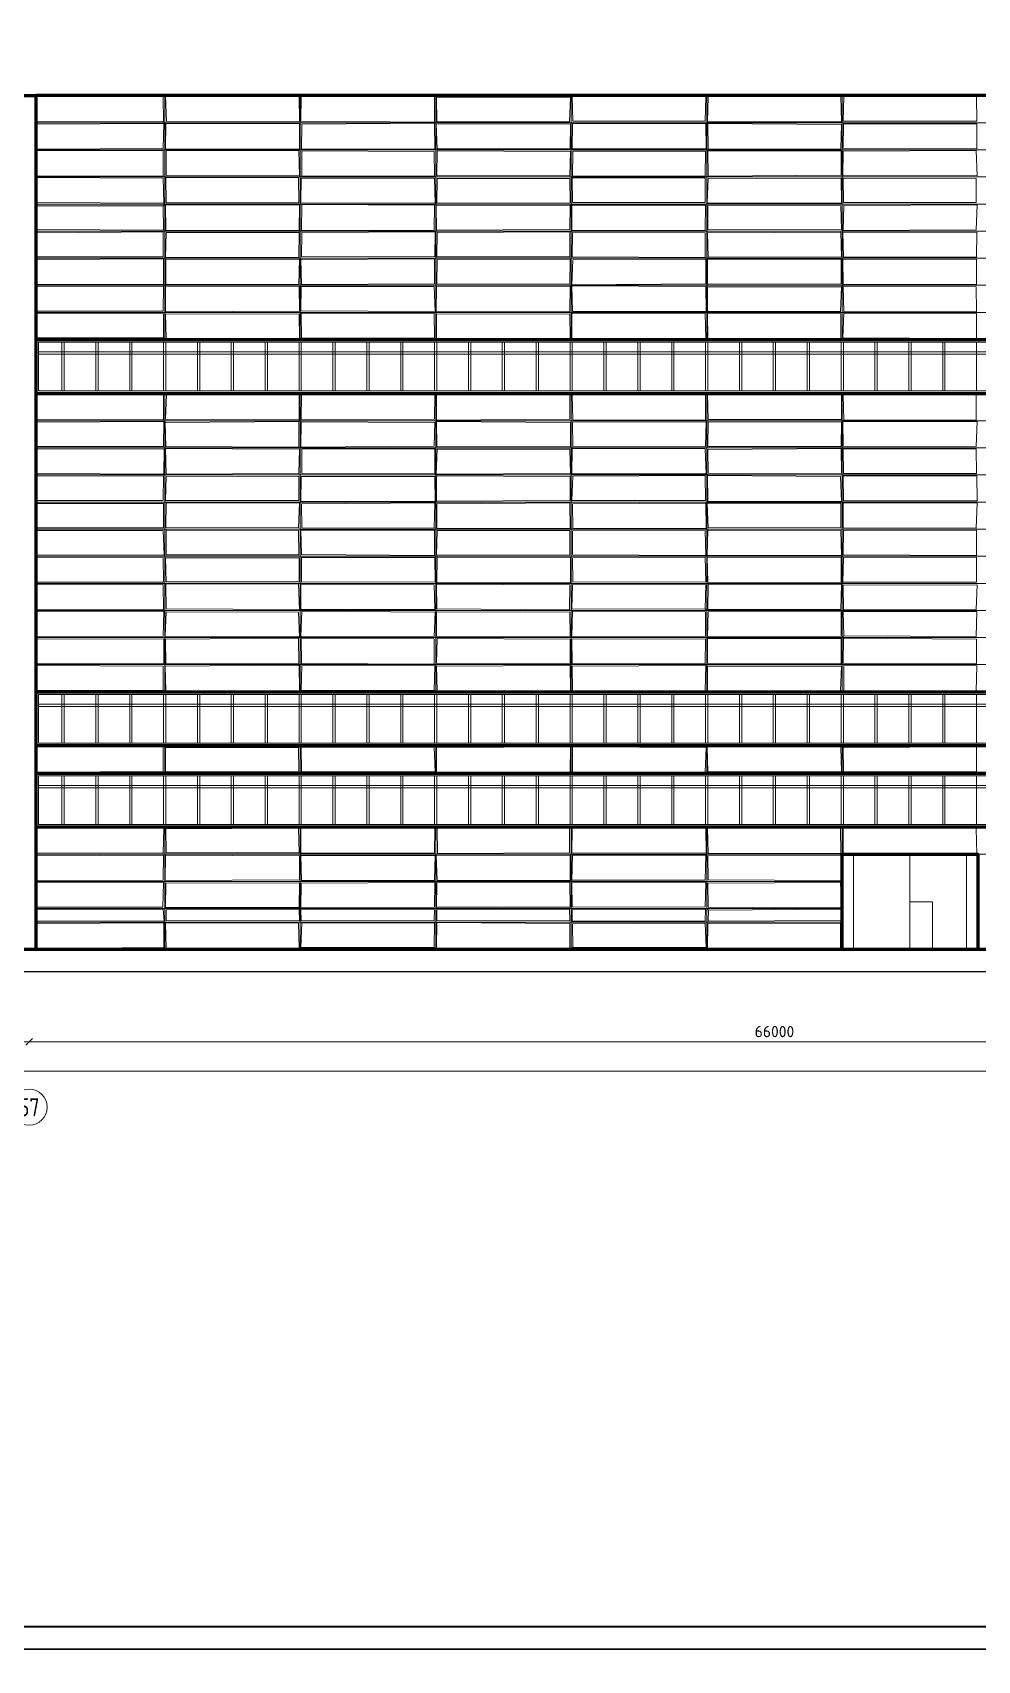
# Model space of a CAD drawing. Extents: x -50000 to 1632000, y -47600 to 308800.
# Drawn here: x 336150 to 377987, y 189500 to 261593 of the extents above; entities that cross this region are included whole.
import ezdxf
from ezdxf.enums import TextEntityAlignment as Align

# ---------------------------------------------------------------- set-up
doc = ezdxf.new("R2010")
doc.units = 0
doc.header["$MEASUREMENT"] = 0
doc.layers.get('Defpoints').update_dxf_attribs({"color": 6})
doc.layers.add('1', color=7, linetype='Continuous')
doc.styles.get("Standard").update_dxf_attribs({"font": 'isocpeur.ttf'})
doc.dimstyles.get("Standard").update_dxf_attribs({"dimscale": 200, "dimtxt": 2.5, "dimasz": 1.5, "dimexe": 1.5, "dimexo": 5, "dimgap": 1, "dimtad": 1, "dimtoh": 1, "dimdec": 0, "dimrnd": 10, "dimzin": 0, "dimtxsty": 'Standard', "dimblk": 'OBLIQUE', "dimcen": 1, "dimdle": 1.5, "dimclrd": 256, "dimclre": 256, "dimclrt": 256, "dimadec": 0, "dimazin": 0, "dimtfac": 1, "dimtdec": 0, "dimtix": 1, "dimtmove": 0, "dimatfit": 3, "dimldrblk": 'NONE', "dimfxl": 1, "dimtolj": 1, "dimtzin": 0, "dimlwd": 18, "dimlwe": 18, "dimarcsym": 1})

# ---------------------------------------------------------------- blocks, each defined once
blk = doc.blocks.new('_Oblique')
at = {"color": 0, "linetype": 'ByBlock', "lineweight": -2}
blk.add_line((-0.5, -0.5), (0.5, 0.5), dxfattribs=at)
blk = doc.blocks.new('*D4')
at = {"layer": '1', "linetype": 'Continuous', "lineweight": 18, "transparency": 16777216}
blk.add_line((-300, 215600), (402300, 215600), dxfattribs=at)
at = {"layer": 'Defpoints', "color": 0, "linetype": 'Continuous', "transparency": 16777216}
for p in [(0, 220000), (402000, 220000), (402000, 215600)]:
    blk.add_point(p, dxfattribs=at)
at = {"layer": '1', "linetype": 'Continuous', "lineweight": 18, "transparency": 16777216, "xscale": 300, "yscale": 300, "zscale": 300, "rotation": 180}
blk.add_blockref('_Oblique', (0, 215600), dxfattribs=at)
at = {"layer": '1', "linetype": 'Continuous', "lineweight": 18, "transparency": 16777216, "xscale": 300, "yscale": 300, "zscale": 300}
blk.add_blockref('_Oblique', (402000, 215600), dxfattribs=at)
at = {"layer": '1', "linetype": 'Continuous', "lineweight": 18, "transparency": 16777216, "insert": (201000, 216050), "char_height": 500, "attachment_point": 5}
blk.add_mtext('\\A1;402000', dxfattribs=at)
blk = doc.blocks.new('_None')
blk = doc.blocks.new('*D16')
at = {"layer": '1', "linetype": 'Continuous', "lineweight": 18, "transparency": 16777216}
blk.add_line((311700, 216900), (336300, 216900), dxfattribs=at)
at = {"layer": 'Defpoints', "color": 0, "linetype": 'Continuous', "transparency": 16777216}
for p in [(312000, 220000), (336000, 220000), (336000, 216900)]:
    blk.add_point(p, dxfattribs=at)
at = {"layer": '1', "linetype": 'Continuous', "lineweight": 18, "transparency": 16777216, "xscale": 300, "yscale": 300, "zscale": 300, "rotation": 180}
blk.add_blockref('_Oblique', (312000, 216900), dxfattribs=at)
at = {"layer": '1', "linetype": 'Continuous', "lineweight": 18, "transparency": 16777216, "xscale": 300, "yscale": 300, "zscale": 300}
blk.add_blockref('_Oblique', (336000, 216900), dxfattribs=at)
at = {"layer": '1', "linetype": 'Continuous', "lineweight": 18, "transparency": 16777216, "insert": (324000, 217350), "char_height": 500, "attachment_point": 5}
blk.add_mtext('\\A1;24000', dxfattribs=at)
blk = doc.blocks.new('*D17')
at = {"layer": '1', "linetype": 'Continuous', "lineweight": 18, "transparency": 16777216}
blk.add_line((335700, 216900), (402300, 216900), dxfattribs=at)
at = {"layer": 'Defpoints', "color": 0, "linetype": 'Continuous', "transparency": 16777216}
for p in [(336000, 220000), (402000, 220000), (402000, 216900)]:
    blk.add_point(p, dxfattribs=at)
at = {"layer": '1', "linetype": 'Continuous', "lineweight": 18, "transparency": 16777216, "xscale": 300, "yscale": 300, "zscale": 300, "rotation": 180}
blk.add_blockref('_Oblique', (336000, 216900), dxfattribs=at)
at = {"layer": '1', "linetype": 'Continuous', "lineweight": 18, "transparency": 16777216, "xscale": 300, "yscale": 300, "zscale": 300}
blk.add_blockref('_Oblique', (402000, 216900), dxfattribs=at)
at = {"layer": '1', "linetype": 'Continuous', "lineweight": 18, "transparency": 16777216, "insert": (369000, 217350), "char_height": 500, "attachment_point": 5}
blk.add_mtext('\\A1;66000', dxfattribs=at)

msp = doc.modelspace()

# ---------------------------------------------------------------- linework, layer by layer
at = {"layer": '1', "color": 8, "linetype": 'Continuous', "lineweight": 13}
for p, q in [((401700, 258800), (336300, 258800)), ((342000, 248000), (342000, 258800)), ((348000, 248000), (348000, 258800)), ((354000, 248000), (354000, 258800)), ((360000, 248000), (360000, 258800)), ((366000, 248000), (366000, 258800)), ((372000, 248000), (372000, 258800)), ((401700, 257600), (336300, 257600)), ((401700, 256400), (336300, 256400)), ((401700, 255200), (336300, 255200)), ((401700, 254000), (336300, 254000)), ((401700, 252800), (336300, 252800)), ((401700, 251600), (336300, 251600)), ((401700, 250400), (336300, 250400)), ((401700, 249200), (336300, 249200)), ((336300, 248000), (401700, 248000)), ((401700, 245600), (336300, 245600)), ((342000, 232400), (342000, 245600)), ((348000, 232400), (348000, 245600)), ((354000, 232400), (354000, 245600)), ((360000, 232400), (360000, 245600)), ((366000, 232400), (366000, 245600)), ((372000, 232400), (372000, 245600)), ((401700, 244400), (336300, 244400)), ((401700, 243200), (336300, 243200)), ((401700, 242000), (336300, 242000)), ((401700, 240800), (336300, 240800)), ((336300, 239600), (401700, 239600)), ((401700, 238400), (336300, 238400)), ((401700, 237200), (336300, 237200)), ((401700, 236000), (336300, 236000)), ((401700, 234800), (336300, 234800)), ((401700, 233600), (336300, 233600)), ((336300, 232400), (401700, 232400)), ((401700, 230000), (336300, 230000)), ((342000, 228800), (342000, 230000)), ((348000, 228800), (348000, 230000)), ((354000, 228800), (354000, 230000)), ((360000, 228800), (360000, 230000)), ((366000, 228800), (366000, 230000)), ((372000, 228800), (372000, 230000)), ((336300, 228800), (401700, 228800)), ((401700, 226400), (336300, 226400)), ((342000, 221000), (342000, 226400)), ((348000, 221000), (348000, 226400)), ((354000, 221000), (354000, 226400)), ((360000, 221000), (360000, 226400)), ((366000, 221000), (366000, 226400)), ((372000, 221000), (372000, 226400)), ((401700, 225200), (336300, 225200)), ((372000, 224000), (336300, 224000)), ((372000, 222800), (336300, 222800)), ((372000, 222200), (336300, 222200)), ((336300, 221000), (372000, 221000))]:
    msp.add_line(p, q, dxfattribs=at)
at = {"layer": '1', "color": 8, "linetype": 'Continuous', "lineweight": 9}
for p, q in [((336330.8, 258751.7), (341927, 258755.8)), ((341949.9, 257635), (341927, 258755.8)), ((342035.4, 258769.2), (347948.2, 258767.2)), ((342074.5, 257655.9), (342035.4, 258769.2)), ((347968.1, 257668.3), (347948.2, 258767.2)), ((348028, 257662.7), (348044.8, 258774.3)), ((348044.8, 258774.3), (353948.3, 258741.1)), ((353947.1, 257629.7), (353948.3, 258741.1)), ((354035.9, 258725.7), (359969.6, 258737.4)), ((354047.7, 257633.7), (354035.9, 258725.7)), ((359929.8, 257640.7), (359969.6, 258737.4)), ((360036.4, 258758.8), (365959.2, 258742.3)), ((360071.3, 257662.9), (360036.4, 258758.8)), ((365937.7, 257674.1), (365959.2, 258742.3)), ((366039.8, 257645.4), (366064.7, 258745.5)), ((366064.7, 258745.5), (371941.1, 258756)), ((371964.3, 257640.3), (371941.1, 258756)), ((372049.5, 257665.8), (372069.3, 258758.8)), ((372069.3, 258758.8), (377940.7, 258745.2)), ((377961.2, 257670.7), (377940.7, 258745.2)), ((336333.2, 257532.2), (341960.4, 257571.7)), ((336347.8, 257649.8), (341949.9, 257635)), ((341938.7, 256452.3), (341960.4, 257571.7)), ((342039.2, 256433.7), (342048.4, 257564.9)), ((342048.4, 257564.9), (347970.4, 257565.8)), ((342074.5, 257655.9), (347968.1, 257668.3)), ((347968.6, 256441.9), (347970.4, 257565.8)), ((348028, 257662.7), (353947.1, 257629.7)), ((348057.3, 256432.6), (348067.4, 257540.8)), ((348067.4, 257540.8), (353940.7, 257574.2)), ((353958.8, 256446.8), (353940.7, 257574.2)), ((354028.2, 257546.9), (359970.4, 257543.1)), ((354059.9, 256447.3), (354028.2, 257546.9)), ((354047.7, 257633.7), (359929.8, 257640.7)), ((359956.2, 256444.9), (359970.4, 257543.1)), ((360037.3, 256437.4), (360058.6, 257572.3)), ((360058.6, 257572.3), (365958.2, 257567.7)), ((360071.3, 257662.9), (365937.7, 257674.1)), ((365971.8, 256440.1), (365958.2, 257567.7)), ((366039.8, 257645.4), (371964.3, 257640.3)), ((366046.9, 257572), (371971.6, 257527.4)), ((366063.8, 256433.3), (366046.9, 257572)), ((371942.9, 256450.5), (371971.6, 257527.4)), ((372035.4, 256469.5), (372058.4, 257543.9)), ((372049.5, 257665.8), (377961.2, 257670.7)), ((372058.4, 257543.9), (377963.3, 257557.3)), ((377958.1, 256442), (377963.3, 257557.3)), ((336331.2, 256427.9), (341938.7, 256452.3)), ((336334.7, 256362.3), (341936.4, 256371.9)), ((341931.7, 255229.6), (341936.4, 256371.9)), ((342039.2, 256433.7), (347968.6, 256441.9)), ((342068.6, 255269.1), (342072.7, 256349)), ((342072.7, 256349), (347942.2, 256372.2)), ((347965.3, 255241.4), (347942.2, 256372.2)), ((348057.3, 256432.6), (353958.8, 256446.8)), ((348067.9, 255228.1), (348070.1, 256361.8)), ((348070.1, 256361.8), (353931.8, 256332.4)), ((353948.4, 255234.4), (353931.8, 256332.4)), ((354047.6, 255256.1), (354064.8, 256360)), ((354059.9, 256447.3), (359956.2, 256444.9)), ((354064.8, 256360), (359964.8, 256329.7)), ((359942.6, 255241.9), (359964.8, 256329.7)), ((360037.3, 256437.4), (365971.8, 256440.1)), ((360063.7, 255227.3), (360071, 256344.5)), ((360071, 256344.5), (365944.3, 256336.7)), ((365927.1, 255236.7), (365944.3, 256336.7)), ((366053.4, 256350.2), (371951.9, 256353)), ((366067.4, 255238.8), (366053.4, 256350.2)), ((366063.8, 256433.3), (371942.9, 256450.5)), ((371951, 255271), (371951.9, 256353)), ((372027.2, 255264), (372042.5, 256346.8)), ((372035.4, 256469.5), (377958.1, 256442)), ((372042.5, 256346.8), (377929.4, 256365.2)), ((377974.6, 255249.6), (377929.4, 256365.2)), ((336337, 255248.8), (341931.7, 255229.6)), ((342068.6, 255269.1), (347965.3, 255241.4)), ((348067.9, 255228.1), (353948.4, 255234.4)), ((354047.6, 255256.1), (359942.6, 255241.9)), ((360063.7, 255227.3), (365927.1, 255236.7)), ((366067.4, 255238.8), (371951, 255271)), ((372027.2, 255264), (377974.6, 255249.6)), ((336327.3, 255170.4), (341937.6, 255142.3)), ((341964.3, 254038.1), (341937.6, 255142.3)), ((342049.5, 255173.7), (347928.1, 255163.3)), ((342065.5, 254054.3), (342049.5, 255173.7)), ((347940.7, 254049.8), (347928.1, 255163.3)), ((348030.7, 254048.4), (348046.5, 255141)), ((348046.5, 255141), (353952.2, 255140.8)), ((353971.4, 254031.2), (353952.2, 255140.8)), ((354049.5, 254037.8), (354060.9, 255126.7)), ((354060.9, 255126.7), (359945.9, 255135.7)), ((359955, 254051), (359945.9, 255135.7)), ((360035.8, 255159.9), (365927.1, 255154.2)), ((360054, 254071), (360035.8, 255159.9)), ((365933.2, 254070.8), (365927.1, 255154.2)), ((366025.6, 254030.6), (366059.7, 255136.5)), ((366059.7, 255136.5), (371948.7, 255140.1)), ((371970.6, 254036.5), (371948.7, 255140.1)), ((372046.4, 255151.3), (377935.8, 255129.8)), ((372055.8, 254070.4), (372046.4, 255151.3)), ((377938.4, 254070.3), (377935.8, 255129.8)), ((336334.3, 254067.9), (341964.3, 254038.1)), ((336337.4, 253926.3), (341925.7, 253925.3)), ((342000, 254000), (341925.7, 253925.3)), ((341947.2, 252842.5), (341925.7, 253925.3)), ((342029.2, 253960.3), (347965.8, 253956.3)), ((342044.9, 252828.4), (342029.2, 253960.3)), ((342065.5, 254054.3), (347940.7, 254049.8)), ((347958.4, 252832.8), (347965.8, 253956.3)), ((348030.7, 254048.4), (353971.4, 254031.2)), ((348061.5, 252830.5), (348069.3, 253973.8)), ((348069.3, 253973.8), (353954.3, 253948.4)), ((353931.8, 252837.1), (353954.3, 253948.4)), ((354028.1, 253936.1), (359948.7, 253950)), ((354035, 252837.6), (354028.1, 253936.1)), ((354049.5, 254037.8), (359955, 254051)), ((359938, 252875), (359948.7, 253950)), ((360026.9, 253955.9), (365942.4, 253945.3)), ((360032.1, 252829.7), (360026.9, 253955.9)), ((360054, 254071), (365933.2, 254070.8)), ((365931.2, 252831.5), (365942.4, 253945.3)), ((366025.6, 254030.6), (371970.6, 254036.5)), ((366043.1, 253936.5), (371938.7, 253926.6)), ((366054.1, 252862.2), (366043.1, 253936.5)), ((371966.1, 252871.9), (371938.7, 253926.6)), ((372034.8, 252828.3), (372064.9, 253929.8)), ((372055.8, 254070.4), (377938.4, 254070.3)), ((372064.9, 253929.8), (377968.7, 253959.8)), ((377938.4, 252852.2), (377968.7, 253959.8)), ((336334.6, 252730), (341937.6, 252773.5)), ((336345.4, 252864.6), (341947.2, 252842.5)), ((341937.1, 251662.7), (341937.6, 252773.5)), ((342039.2, 251629.3), (342064.7, 252739.4)), ((342044.9, 252828.4), (347958.4, 252832.8)), ((342064.7, 252739.4), (347956.7, 252737.6)), ((347946.7, 251638.8), (347956.7, 252737.6)), ((348061.5, 252830.5), (353931.8, 252837.1)), ((348063.5, 251656), (348073, 252737.6)), ((348073, 252737.6), (353971.9, 252761.1)), ((353964.4, 251673.6), (353971.9, 252761.1)), ((354035, 252837.6), (359938, 252875)), ((354047.2, 251666.5), (354070.8, 252735.5)), ((354070.8, 252735.5), (359939.8, 252773.6)), ((359944.8, 251660.1), (359939.8, 252773.6)), ((360032.1, 252829.7), (365931.2, 252831.5)), ((360046.5, 251658.4), (360063, 252739.6)), ((360063, 252739.6), (365935.3, 252729.2)), ((365929.7, 251633.3), (365935.3, 252729.2)), ((366031.3, 252725.3), (371939.4, 252757.5)), ((366065.1, 251649.3), (366031.3, 252725.3)), ((366054.1, 252862.2), (371966.1, 252871.9)), ((371968, 251658.3), (371939.4, 252757.5)), ((372026.3, 252733.9), (377962.5, 252757)), ((372057.6, 251652.6), (372026.3, 252733.9)), ((372034.8, 252828.3), (377938.4, 252852.2)), ((377949.1, 251651.2), (377962.5, 252757)), ((336341.2, 251654.9), (341937.1, 251662.7)), ((342039.2, 251629.3), (347946.7, 251638.8)), ((348063.5, 251656), (353964.4, 251673.6)), ((354047.2, 251666.5), (359944.8, 251660.1)), ((360046.5, 251658.4), (365929.7, 251633.3)), ((366065.1, 251649.3), (371968, 251658.3)), ((372057.6, 251652.6), (377949.1, 251651.2)), ((336336.6, 251538.4), (341940.3, 251567.7)), ((341943.3, 250430.8), (341940.3, 251567.7)), ((342050.7, 251541.6), (347974.7, 251553.5)), ((342052.5, 250434), (342050.7, 251541.6)), ((347935.4, 250454.8), (347974.7, 251553.5)), ((348028.6, 251538.9), (353949, 251570.2)), ((348061.6, 250441.1), (348028.6, 251538.9)), ((353948.8, 250462.3), (353949, 251570.2)), ((354050, 250467.7), (354059.7, 251545.6)), ((354059.7, 251545.6), (359949.6, 251550.6)), ((359934.9, 250452), (359949.6, 251550.6)), ((360028.7, 250425.7), (360073.7, 251534)), ((360073.7, 251534), (365957.8, 251558.6)), ((365968, 250466.3), (365957.8, 251558.6)), ((366030.6, 250456), (366037.9, 251554.2)), ((366037.9, 251554.2), (371959.2, 251554.5)), ((371957, 250469.9), (371959.2, 251554.5)), ((372030, 251547.3), (377949, 251553.5)), ((372038.3, 250442.8), (372030, 251547.3)), ((377942.2, 250435), (377949, 251553.5)), ((336330.9, 250431.1), (341943.3, 250430.8)), ((336336.9, 250335.3), (341951.2, 250357.7)), ((341932.7, 249251), (341951.2, 250357.7)), ((342039.5, 249230.7), (342041.9, 250359.8)), ((342041.9, 250359.8), (347959.7, 250340.2)), ((342052.5, 250434), (347935.4, 250454.8)), ((347973.9, 249247.2), (347959.7, 250340.2)), ((348033.4, 249271.2), (348042.3, 250352.1)), ((348042.3, 250352.1), (353929.2, 250349.1)), ((348061.6, 250441.1), (353948.8, 250462.3)), ((353971.9, 249238.3), (353929.2, 250349.1)), ((354025.6, 249226.3), (354040.4, 250341.8)), ((354040.4, 250341.8), (359958.4, 250355.4)), ((354050, 250467.7), (359934.9, 250452)), ((359940.8, 249238.1), (359958.4, 250355.4)), ((360025.5, 250372.9), (365957.7, 250345.8)), ((360052.5, 249242.2), (360025.5, 250372.9)), ((360028.7, 250425.7), (365968, 250466.3)), ((365969.9, 249243), (365957.7, 250345.8)), ((366030.6, 250456), (371957, 250469.9)), ((366035.4, 250333.8), (371965.9, 250330.9)), ((366036.8, 249234.3), (366035.4, 250333.8)), ((371926.8, 249246.4), (371965.9, 250330.9)), ((372038.3, 250442.8), (377942.2, 250435)), ((372039.6, 250362.3), (377927.2, 250338.4)), ((372069.9, 249231.8), (372039.6, 250362.3)), ((377950.1, 249237.3), (377927.2, 250338.4)), ((336326.1, 249172.4), (341943.9, 249141)), ((336344.2, 249260.9), (341932.7, 249251)), ((341950, 248070.7), (341943.9, 249141)), ((342032.2, 249138.1), (347960.1, 249125.9)), ((342071.6, 248059.8), (342032.2, 249138.1)), ((342039.5, 249230.7), (347973.9, 249247.2)), ((347966.8, 248050.6), (347960.1, 249125.9)), ((348033.4, 249271.2), (353971.9, 249238.3)), ((348041.8, 249161.5), (353925.4, 249162.4)), ((348056.6, 248066.8), (348041.8, 249161.5)), ((353953.8, 248059.3), (353925.4, 249162.4)), ((354025.6, 249226.3), (359940.8, 249238.1)), ((354036.8, 249127.3), (359933.6, 249132.7)), ((354037.1, 248056.5), (354036.8, 249127.3)), ((359958.7, 248047.2), (359933.6, 249132.7)), ((360027.2, 249149), (365939.1, 249173)), ((360030.2, 248040.4), (360027.2, 249149)), ((360052.5, 249242.2), (365969.9, 249243)), ((365966.8, 248027.6), (365939.1, 249173)), ((366030.6, 249146.3), (371942.9, 249130.3)), ((366042.7, 248050.9), (366030.6, 249146.3)), ((366036.8, 249234.3), (371926.8, 249246.4)), ((371941.2, 248053.5), (371942.9, 249130.3)), ((372027.6, 248066.8), (372066.8, 249161.2)), ((372066.8, 249161.2), (377938.9, 249158.1)), ((372069.9, 249231.8), (377950.1, 249237.3)), ((377940.2, 248042.4), (377938.9, 249158.1)), ((336336.6, 248071), (341950, 248070.7)), ((342071.6, 248059.8), (347966.8, 248050.6)), ((348056.6, 248066.8), (353953.8, 248059.3)), ((354037.1, 248056.5), (359958.7, 248047.2)), ((360030.2, 248040.4), (365966.8, 248027.6)), ((366042.7, 248050.9), (371941.2, 248053.5)), ((372027.6, 248066.8), (377940.2, 248042.4)), ((336337.2, 245559.4), (341953.8, 245552.9)), ((341954.9, 244449.2), (341953.8, 245552.9)), ((342032, 244467), (342073.9, 245553.8)), ((342073.9, 245553.8), (347950, 245537.8)), ((347956.9, 244439.7), (347950, 245537.8)), ((348046.4, 244454.5), (348065.2, 245556.7)), ((348065.2, 245556.7), (353956.2, 245568.2)), ((353951.6, 244471.7), (353956.2, 245568.2)), ((354029.9, 244432.6), (354036.9, 245560.9)), ((354036.9, 245560.9), (359933.2, 245573.4)), ((359938.4, 244469.1), (359933.2, 245573.4)), ((360040.1, 245531.3), (365947, 245571.7)), ((360074.8, 244447.3), (360040.1, 245531.3)), ((365948.8, 244425.3), (365947, 245571.7)), ((366035.4, 245569.3), (371975, 245568.9)), ((366069.1, 244461.4), (366035.4, 245569.3)), ((371961.1, 244461.8), (371975, 245568.9)), ((372036.8, 245542.1), (377936.8, 245560.4)), ((372072.7, 244426), (372036.8, 245542.1)), ((377934.1, 244425.8), (377936.8, 245560.4)), ((336335.1, 244450.6), (341954.9, 244449.2)), ((342032, 244467), (347956.9, 244439.7)), ((348046.4, 244454.5), (353951.6, 244471.7)), ((354029.9, 244432.6), (359938.4, 244469.1)), ((360074.8, 244447.3), (365948.8, 244425.3)), ((366069.1, 244461.4), (371961.1, 244461.8)), ((372072.7, 244426), (377934.1, 244425.8)), ((336336.7, 244345.3), (341961.6, 244364.2)), ((341947, 243255.3), (341961.6, 244364.2)), ((342025.3, 244328.1), (347940, 244369.3)), ((342044.5, 243260), (342025.3, 244328.1)), ((347932.7, 243230.9), (347940, 244369.3)), ((348029.1, 243236.5), (348042.1, 244349.3)), ((348042.1, 244349.3), (353963, 244326.5)), ((353938.8, 243270.1), (353963, 244326.5)), ((354033.9, 244362.4), (359973.2, 244326.5)), ((354048.1, 243259.6), (354033.9, 244362.4)), ((359970.4, 243240.7), (359973.2, 244326.5)), ((360051.7, 244342.4), (365970.1, 244348.7)), ((360065.3, 243240.8), (360051.7, 244342.4)), ((365941.9, 243263.8), (365970.1, 244348.7)), ((366046.9, 243266.5), (366069.4, 244346.5)), ((366069.4, 244346.5), (371974.5, 244334.2)), ((371958.8, 243263.9), (371974.5, 244334.2)), ((372032.5, 244374.9), (377974.4, 244371.4)), ((372049.1, 243272.4), (372032.5, 244374.9)), ((377931.4, 243264.7), (377974.4, 244371.4)), ((336334, 243163.1), (341972.7, 243149.1)), ((336337.2, 243258.5), (341947, 243255.3)), ((341959.6, 242031.8), (341972.7, 243149.1)), ((342029.6, 243172.4), (347968.1, 243143.9)), ((342071.8, 242029.3), (342029.6, 243172.4)), ((342044.5, 243260), (347932.7, 243230.9)), ((347938.5, 242066.5), (347968.1, 243143.9)), ((348029.1, 243236.5), (353938.8, 243270.1)), ((348065.6, 243152.6), (353958.5, 243159.6)), ((348069.7, 242069.2), (348065.6, 243152.6)), ((353964.4, 242048.5), (353958.5, 243159.6)), ((354028, 242034.3), (354072.1, 243145.3)), ((354048.1, 243259.6), (359970.4, 243240.7)), ((354072.1, 243145.3), (359938.8, 243142.9)), ((359973.9, 242064.5), (359938.8, 243142.9)), ((360033.3, 242054.7), (360039.9, 243166.8)), ((360039.9, 243166.8), (365933.6, 243157.3)), ((360065.3, 243240.8), (365941.9, 243263.8)), ((365974, 242047.8), (365933.6, 243157.3)), ((366046.9, 243266.5), (371958.8, 243263.9)), ((366054, 243132.2), (371950.4, 243172.9)), ((366057.5, 242069.9), (366054, 243132.2)), ((371966.1, 242073.6), (371950.4, 243172.9)), ((372042.2, 243154.2), (377931.8, 243159.8)), ((372051.4, 242065.8), (372042.2, 243154.2)), ((372049.1, 243272.4), (377931.4, 243264.7)), ((377945.1, 242070.8), (377931.8, 243159.8)), ((336335.7, 241941), (341948.7, 241962.5)), ((336337.2, 242058.5), (341959.6, 242031.8)), ((341928.7, 240864.7), (341948.7, 241962.5)), ((342040.4, 240869.1), (342068.3, 241929.9)), ((342068.3, 241929.9), (347947.1, 241951.6)), ((342071.8, 242029.3), (347938.5, 242066.5)), ((347945.3, 240873.4), (347947.1, 241951.6)), ((348035.3, 240830.5), (348038.4, 241929)), ((348038.4, 241929), (353960, 241925.7)), ((348069.7, 242069.2), (353964.4, 242048.5)), ((353972.4, 240828.3), (353960, 241925.7)), ((354028, 242034.3), (359973.9, 242064.5)), ((354033.8, 240839.6), (354040.9, 241962)), ((354040.9, 241962), (359949.7, 241934.6)), ((359957.4, 240871.4), (359949.7, 241934.6)), ((360032.9, 240869.3), (360074.4, 241953.3)), ((360033.3, 242054.7), (365974, 242047.8)), ((360074.4, 241953.3), (365928.5, 241970.4)), ((365940.4, 240871), (365928.5, 241970.4)), ((366039.7, 241971.2), (371930.3, 241930.8)), ((366054.2, 240846.3), (366039.7, 241971.2)), ((366057.5, 242069.9), (371966.1, 242073.6)), ((371971.4, 240829.9), (371930.3, 241930.8)), ((372046.9, 241958), (377957.5, 241958.4)), ((372063.4, 240859.5), (372046.9, 241958)), ((372051.4, 242065.8), (377945.1, 242070.8)), ((377972.9, 240850.1), (377957.5, 241958.4)), ((336336.5, 240867.9), (341928.7, 240864.7)), ((342040.4, 240869.1), (347945.3, 240873.4)), ((348035.3, 240830.5), (353972.4, 240828.3)), ((354033.8, 240839.6), (359957.4, 240871.4)), ((360032.9, 240869.3), (365940.4, 240871)), ((366054.2, 240846.3), (371971.4, 240829.9)), ((372063.4, 240859.5), (377972.9, 240850.1)), ((336336.3, 240737.8), (341953.3, 240729.6)), ((341951.1, 239653.1), (341953.3, 240729.6)), ((342051.1, 239674.7), (342063, 240772.6)), ((342063, 240772.6), (347966.1, 240762.3)), ((347930.7, 239659.6), (347966.1, 240762.3)), ((348060.5, 240726.2), (353963.6, 240771.8)), ((348066.2, 239659.2), (348060.5, 240726.2)), ((353936, 239649.3), (353963.6, 240771.8)), ((354043.4, 240725.2), (359937.4, 240762.1)), ((354053, 239638.7), (354043.4, 240725.2)), ((359959.8, 239630.2), (359937.4, 240762.1)), ((360064.2, 240725.9), (365956.4, 240756.8)), ((360068.9, 239633.3), (360064.2, 240725.9)), ((365969.4, 239644.5), (365956.4, 240756.8)), ((366025.8, 240750.3), (371935.5, 240752.4)), ((366068.2, 239662.3), (366025.8, 240750.3)), ((371936.9, 239673.6), (371935.5, 240752.4)), ((372036.8, 240763), (377972.4, 240750.2)), ((372044.4, 239663.5), (372036.8, 240763)), ((377931.7, 239645.2), (377972.4, 240750.2)), ((336332.2, 239541.2), (341928.8, 239540.7)), ((336333.7, 239656.4), (341951.1, 239653.1)), ((341970.8, 238442.5), (341928.8, 239540.7)), ((342051.1, 239674.7), (347930.7, 239659.6)), ((342061.6, 238460.3), (342064.3, 239554.6)), ((342064.3, 239554.6), (347928.1, 239546.8)), ((347936.5, 238461.9), (347928.1, 239546.8)), ((348030.5, 239560.2), (353940.8, 239554.3)), ((348056.5, 238473.1), (348030.5, 239560.2)), ((348066.2, 239659.2), (353936, 239649.3)), ((353947.4, 238439.7), (353940.8, 239554.3)), ((354032.3, 238455.9), (354060.1, 239538.4)), ((354053, 239638.7), (359959.8, 239630.2)), ((354060.1, 239538.4), (359934, 239543.3)), ((359932.7, 238466.9), (359934, 239543.3)), ((360053.2, 238467.3), (360055.7, 239533.3)), ((360055.7, 239533.3), (365926.9, 239543.6)), ((360068.9, 239633.3), (365969.4, 239644.5)), ((365963.3, 238439.7), (365926.9, 239543.6)), ((366056.2, 239556.9), (366026.3, 238439.6)), ((371937.4, 239544.6), (366056.2, 239556.9)), ((366068.2, 239662.3), (371936.9, 239673.6)), ((371970, 238428.7), (371937.4, 239544.6)), ((372044.1, 238469.7), (372063.1, 239544)), ((372044.4, 239663.5), (377931.7, 239645.2)), ((372063.1, 239544), (377952.4, 239559.7)), ((377953.1, 238437), (377952.4, 239559.7)), ((336329.5, 238462.3), (341970.8, 238442.5)), ((336337.1, 238331.2), (341935.6, 238345.5)), ((341941, 237255.5), (341935.6, 238345.5)), ((342040.7, 238330.8), (347948.3, 238334.7)), ((342062.2, 237267.5), (342040.7, 238330.8)), ((342061.6, 238460.3), (347936.5, 238461.9)), ((347955.1, 237266.4), (347948.3, 238334.7)), ((348056.5, 238473.1), (353947.4, 238439.7)), ((348061.1, 237248.2), (348061.8, 238351.7)), ((348061.8, 238351.7), (353957.6, 238341.7)), ((353969.4, 237273.1), (353957.6, 238341.7)), ((354032.3, 238455.9), (359932.7, 238466.9)), ((354057.2, 237229.1), (354072.2, 238353.6)), ((354072.2, 238353.6), (359974.6, 238350.4)), ((359970.4, 237226.9), (359974.6, 238350.4)), ((360053.2, 238467.3), (365963.3, 238439.7)), ((360062.7, 238334), (365926.8, 238362)), ((360073.2, 237259), (360062.7, 238334)), ((365961, 237262.4), (365926.8, 238362)), ((366025.3, 238337.9), (371957.3, 238355.4)), ((366043.3, 237259.1), (366025.3, 238337.9)), ((366026.3, 238439.6), (371970, 238428.7)), ((371958.6, 237244.7), (371957.3, 238355.4)), ((372027.1, 237254.6), (372062.4, 238345.8)), ((372044.1, 238469.7), (377953.1, 238437)), ((372062.4, 238345.8), (377946.3, 238357.5)), ((377945.1, 237258.4), (377946.3, 238357.5)), ((336337.2, 237260.2), (341941, 237255.5)), ((342062.2, 237267.5), (347955.1, 237266.4)), ((348061.1, 237248.2), (353969.4, 237273.1)), ((354057.2, 237229.1), (359970.4, 237226.9)), ((360073.2, 237259), (365961, 237262.4)), ((366043.3, 237259.1), (371958.6, 237244.7)), ((372027.1, 237254.6), (377945.1, 237258.4)), ((336334.8, 237167.4), (341932.7, 237149.1)), ((341950.1, 236027.1), (341932.7, 237149.1)), ((342048.5, 237170.3), (347932.1, 237174.5)), ((342066.7, 236066.1), (342048.5, 237170.3)), ((347972.7, 236049), (347932.1, 237174.5)), ((348026.2, 236043.1), (348035.5, 237145)), ((348035.5, 237145), (353936.7, 237136.7)), ((353966.6, 236037.1), (353936.7, 237136.7)), ((354036.9, 237161.1), (359945.8, 237134.1)), ((354043.3, 236066.5), (354036.9, 237161.1)), ((359926.7, 236031), (359945.8, 237134.1)), ((360033.6, 236054.4), (360062.5, 237147.3)), ((360062.5, 237147.3), (365957.2, 237131.4)), ((365932.5, 236074.4), (365957.2, 237131.4)), ((366048.8, 236038.5), (366070.1, 237168.9)), ((366070.1, 237168.9), (371973.6, 237166.9)), ((371932.3, 236039.8), (371973.6, 237166.9)), ((372042.1, 237127.1), (377974.8, 237128.1)), ((372055.1, 236025.2), (372042.1, 237127.1)), ((377928.6, 236038.2), (377974.8, 237128.1)), ((336329, 236028.7), (341950.1, 236027.1)), ((336336.2, 235957.7), (341961, 235974.4)), ((341928.1, 234851.9), (341961, 235974.4)), ((342025.8, 234851.1), (342060.9, 235936.5)), ((342060.9, 235936.5), (347929.7, 235929.9)), ((342066.7, 236066.1), (347972.7, 236049)), ((347973.4, 234838.6), (347929.7, 235929.9)), ((348026.2, 236043.1), (353966.6, 236037.1)), ((348031.6, 234853.8), (348067.9, 235973)), ((348067.9, 235973), (353971.1, 235925.3)), ((353938.5, 234828.6), (353971.1, 235925.3)), ((354028.3, 235931.8), (359933.5, 235930.1)), ((354035.2, 234868.6), (354028.3, 235931.8)), ((354043.3, 236066.5), (359926.7, 236031)), ((359958.9, 234853.9), (359933.5, 235930.1)), ((360027.2, 234846.3), (360052.4, 235963.6)), ((360033.6, 236054.4), (365932.5, 236074.4)), ((360052.4, 235963.6), (365945.1, 235940)), ((366000, 236000), (365932.5, 236074.4)), ((365942.6, 234864.8), (365945.1, 235940)), ((366041.9, 234827.1), (366066.6, 235934.1)), ((366048.8, 236038.5), (371932.3, 236039.8)), ((366066.6, 235934.1), (371955.2, 235957.3)), ((371949.5, 234856.5), (371955.2, 235957.3)), ((372049.3, 235959.8), (377958.7, 235953.7)), ((372074.5, 234873.1), (372049.3, 235959.8)), ((372055.1, 236025.2), (377928.6, 236038.2)), ((377932.3, 234846.7), (377958.7, 235953.7)), ((336333.2, 234861.3), (341928.1, 234851.9)), ((336336.8, 234735.4), (341963.8, 234736.1)), ((341966.3, 233653), (341963.8, 234736.1)), ((342025.8, 234851.1), (347973.4, 234838.6)), ((342031.7, 234728.2), (347931.8, 234773)), ((342052.6, 233639), (342031.7, 234728.2)), ((347944.1, 233642.1), (347931.8, 234773)), ((348031.6, 234853.8), (353938.5, 234828.6)), ((348045.8, 234752.8), (353927.9, 234748.9)), ((348064.3, 233652.6), (348045.8, 234752.8)), ((353931.2, 233628.6), (353927.9, 234748.9)), ((354035.2, 234868.6), (359958.9, 234853.9)), ((354038.3, 233659.7), (354064.7, 234753.2)), ((354064.7, 234753.2), (359961.2, 234726.4)), ((359950.1, 233657.8), (359961.2, 234726.4)), ((360027.2, 234846.3), (365942.6, 234864.8)), ((360033.8, 234735.7), (365939.6, 234745.2)), ((360039, 233648), (360033.8, 234735.7)), ((365932.1, 233633.7), (365939.6, 234745.2)), ((366028.7, 234754.1), (371949.1, 234761.1)), ((366036.1, 233663.8), (366028.7, 234754.1)), ((366041.9, 234827.1), (371949.5, 234856.5)), ((371957.7, 233641.9), (371949.1, 234761.1)), ((372000, 234800), (372074.5, 234873.1)), ((372043, 233667.1), (372053.6, 234771.7)), ((372053.6, 234771.7), (377953, 234727.2)), ((372074.5, 234873.1), (377932.3, 234846.7)), ((377947.4, 233650.7), (377953, 234727.2)), ((336335.1, 233631.4), (341966.3, 233653)), ((342052.6, 233639), (347944.1, 233642.1)), ((348064.3, 233652.6), (353931.2, 233628.6)), ((354038.3, 233659.7), (359950.1, 233657.8)), ((360039, 233648), (365932.1, 233633.7)), ((366036.1, 233663.8), (371957.7, 233641.9)), ((372043, 233667.1), (377947.4, 233650.7)), ((336334.3, 233566.3), (341940, 233530.3)), ((341928.8, 232456.2), (341940, 233530.3)), ((342025.4, 233533.3), (347956.4, 233571.2)), ((342048.7, 232437.2), (342025.4, 233533.3)), ((347971.3, 232451), (347956.4, 233571.2)), ((348037.6, 232454.6), (348070.3, 233565)), ((348070.3, 233565), (353969.1, 233541.9)), ((353937.5, 232449), (353969.1, 233541.9)), ((354036.7, 233532.5), (359949.3, 233565.2)), ((354064.1, 232440.3), (354036.7, 233532.5)), ((359970.8, 232441.6), (359949.3, 233565.2)), ((360046.7, 233528.4), (365957, 233556.7)), ((360055.3, 232447.5), (360046.7, 233528.4)), ((365936.8, 232457.4), (365957, 233556.7)), ((366028.6, 232443.2), (366035.6, 233532.5)), ((366035.6, 233532.5), (371968.1, 233535.5)), ((371928.7, 232436.1), (371968.1, 233535.5)), ((372068.8, 233563.9), (377961.6, 233549.1)), ((372070.6, 232461), (372068.8, 233563.9)), ((377926.1, 232433.8), (377961.6, 233549.1)), ((336335.9, 232470.8), (341928.8, 232456.2)), ((342048.7, 232437.2), (347971.3, 232451)), ((348037.6, 232454.6), (353937.5, 232449)), ((354064.1, 232440.3), (359970.8, 232441.6)), ((360055.3, 232447.5), (365936.8, 232457.4)), ((366028.6, 232443.2), (371928.7, 232436.1)), ((372070.6, 232461), (377926.1, 232433.8)), ((348000, 230000), (347930, 229926)), ((336334.6, 229965), (341938.1, 229956.8)), ((341938.3, 228869), (341938.1, 229956.8)), ((342029.6, 228869.8), (342039.5, 229934.3)), ((342039.5, 229934.3), (347930, 229926)), ((347937, 228846.3), (347930, 229926)), ((348041.7, 229949.2), (353936.1, 229948.8)), ((348059, 228864), (348041.7, 229949.2)), ((353969.4, 228849.6), (353936.1, 229948.8)), ((354029.5, 228836.2), (354041, 229926.3)), ((354041, 229926.3), (359963.3, 229954.6)), ((359961.2, 228858.8), (359963.3, 229954.6)), ((360056.9, 228842.6), (360064.1, 229958.6)), ((360064.1, 229958.6), (365972.6, 229937.2)), ((365927.6, 228844.8), (365972.6, 229937.2)), ((366025.3, 229953.7), (371935.3, 229950.2)), ((366053.4, 228854.8), (366025.3, 229953.7)), ((371970, 228846.4), (371935.3, 229950.2)), ((372049.1, 229930.9), (377942.7, 229962.6)), ((372060.1, 228850), (372049.1, 229930.9)), ((377941.4, 228866.3), (377942.7, 229962.6)), ((336336.4, 228838.7), (341938.3, 228869)), ((342029.6, 228869.8), (347937, 228846.3)), ((348059, 228864), (353969.4, 228849.6)), ((354029.5, 228836.2), (359961.2, 228858.8)), ((360056.9, 228842.6), (365927.6, 228844.8)), ((366053.4, 228854.8), (371970, 228846.4)), ((372060.1, 228850), (377941.4, 228866.3)), ((336329.3, 226370.5), (341964.9, 226361.8)), ((341939.7, 225257.1), (341964.9, 226361.8)), ((342046.7, 226332), (347929, 226354.7)), ((342059.3, 225261.4), (342046.7, 226332)), ((347958, 225271.6), (347929, 226354.7)), ((348026.9, 226364), (353964.6, 226366.8)), ((348028.7, 225253.2), (348026.9, 226364)), ((353941.7, 225256.5), (353964.6, 226366.8)), ((354058.4, 226361.7), (359930.9, 226350.6)), ((354074.5, 225240.4), (354058.4, 226361.7)), ((359928.2, 225266.2), (359930.9, 226350.6)), ((360035, 225268.9), (360043.9, 226337.7)), ((360043.9, 226337.7), (365965.2, 226363.4)), ((365972.4, 225255.6), (365965.2, 226363.4)), ((366032.8, 226361.5), (371929.7, 226368.3)), ((366068.2, 225240.5), (366032.8, 226361.5)), ((371936.7, 225231.2), (371929.7, 226368.3)), ((372036.7, 226371.9), (377931.5, 226343.2)), ((372043.2, 225246.5), (372036.7, 226371.9)), ((377958.8, 225227.2), (377931.5, 226343.2)), ((336335.5, 225136.4), (341949.9, 225166.9)), ((336336.8, 225272.7), (341939.7, 225257.1)), ((341936.9, 224053), (341949.9, 225166.9)), ((342026.3, 224046.2), (342029.3, 225160.4)), ((342029.3, 225160.4), (347969.5, 225131.1)), ((342059.3, 225261.4), (347958, 225271.6)), ((347974.5, 224071.4), (347969.5, 225131.1)), ((348028.7, 225253.2), (353941.7, 225256.5)), ((348030.6, 225148.2), (353971.5, 225143.6)), ((348056.9, 224046.5), (348030.6, 225148.2)), ((353946, 224046), (353971.5, 225143.6)), ((354027.5, 225142.8), (359947, 225167.3)), ((354062.9, 224038.3), (354027.5, 225142.8)), ((354074.5, 225240.4), (359928.2, 225266.2)), ((359961.4, 224034.8), (359947, 225167.3)), ((360025.6, 224062.6), (360054.7, 225168.6)), ((360035, 225268.9), (365972.4, 225255.6)), ((360054.7, 225168.6), (365955.3, 225167.6)), ((365928.1, 224050.6), (365955.3, 225167.6)), ((366047.3, 225140.4), (371974.2, 225159.4)), ((366067.4, 224063.1), (366047.3, 225140.4)), ((366068.2, 225240.5), (371936.7, 225231.2)), ((371934.5, 224040.1), (371974.2, 225159.4)), ((372043.2, 225246.5), (377958.8, 225227.2)), ((336331.2, 223963.8), (341945.7, 223947.5)), ((336331.7, 224033.1), (341936.9, 224053)), ((341925.4, 222858.7), (341945.7, 223947.5)), ((342026.3, 224046.2), (347974.5, 224071.4)), ((342031.1, 222844.7), (342048.2, 223926.9)), ((342048.2, 223926.9), (347971.6, 223937)), ((347953.1, 222850.8), (347971.6, 223937)), ((348025.8, 222845.4), (348046.7, 223927.5)), ((348046.7, 223927.5), (353963.2, 223959.3)), ((348056.9, 224046.5), (353946, 224046)), ((353951.2, 222853.6), (353963.2, 223959.3)), ((354039.8, 222853.6), (354043.5, 223940.8)), ((354043.5, 223940.8), (359934.9, 223968)), ((354062.9, 224038.3), (359961.4, 224034.8)), ((359950.9, 222857.8), (359934.9, 223968)), ((360025.6, 224062.6), (365928.1, 224050.6)), ((360030.2, 223935.8), (365960.6, 223953.8)), ((360037.8, 222853.7), (360030.2, 223935.8)), ((365934.1, 222871.4), (365960.6, 223953.8)), ((366052.8, 223929.3), (371927.4, 223955.3)), ((366067, 222855.8), (366052.8, 223929.3)), ((366067.4, 224063.1), (371934.5, 224040.1)), ((371967.6, 222832.2), (371927.4, 223955.3)), ((336335.9, 222738.5), (341939.3, 222774.9)), ((336336.2, 222859.8), (341925.4, 222858.7)), ((341970.2, 222248.8), (341939.3, 222774.9)), ((342031.1, 222844.7), (347953.1, 222850.8)), ((342068.2, 222744.6), (347953.1, 222773.7)), ((347970.4, 222257.3), (347953.1, 222773.7)), ((348025.8, 222845.4), (353951.2, 222853.6)), ((354039.8, 222853.6), (359950.9, 222857.8)), ((354050.9, 222744.8), (359930.4, 222770.8)), ((359934.3, 222255.2), (359930.4, 222770.8)), ((360037.8, 222853.7), (365934.1, 222871.4)), ((360045.8, 222760.7), (365951.1, 222774.4)), ((365929, 222238.9), (365951.1, 222774.4)), ((366000, 222800), (366075, 222731.3)), ((366067, 222855.8), (371967.6, 222832.2)), ((366075, 222731.3), (371946.2, 222770.4)), ((371938.8, 222262.3), (371946.2, 222770.4)), ((336334.6, 222242.7), (341970.2, 222248.8)), ((342064.2, 222266.1), (342068.2, 222744.6)), ((342064.2, 222266.1), (347970.4, 222257.3)), ((348035.7, 222737.8), (353951.2, 222754.2)), ((348040.3, 222268.7), (348035.7, 222737.8)), ((348040.3, 222268.7), (353931.5, 222261.4)), ((353931.5, 222261.4), (353951.2, 222754.2)), ((354047.5, 222268.4), (354050.9, 222744.8)), ((354047.5, 222268.4), (359934.3, 222255.2)), ((360047.4, 222234.3), (360045.8, 222760.7)), ((360047.4, 222234.3), (365929, 222238.9)), ((366058, 222239.7), (366075, 222731.3)), ((366058, 222239.7), (371938.8, 222262.3))]:
    msp.add_line(p, q, dxfattribs=at)
at = {"layer": '1', "color": 8, "lineweight": 9}
for p, q in [((336330.8, 258751.7), (336347.8, 257649.8)), ((336333.2, 257532.2), (336331.2, 256427.9)), ((336334.7, 256362.3), (336337, 255248.8)), ((336327.3, 255170.4), (336334.3, 254067.9)), ((336337.4, 253926.3), (336345.4, 252864.6)), ((336334.6, 252730), (336341.2, 251654.9)), ((336336.6, 251538.4), (336330.9, 250431.1)), ((336336.9, 250335.3), (336344.2, 249260.9)), ((336326.1, 249172.4), (336336.6, 248071)), ((336337.2, 245559.4), (336335.1, 244450.6)), ((336336.7, 244345.3), (336337.2, 243258.5)), ((336334, 243163.1), (336337.2, 242058.5)), ((336335.7, 241941), (336336.5, 240867.9)), ((336336.3, 240737.8), (336333.7, 239656.4)), ((336332.2, 239541.2), (336329.5, 238462.3)), ((336337.1, 238331.2), (336337.2, 237260.2)), ((336334.8, 237167.4), (336329, 236028.7)), ((336336.2, 235957.7), (336333.2, 234861.3)), ((336336.8, 234735.4), (336335.1, 233631.4)), ((336334.3, 233566.3), (336335.9, 232470.8)), ((336334.6, 229965), (336336.4, 228838.7)), ((336329.3, 226370.5), (336336.8, 225272.7)), ((336335.5, 225136.4), (336331.7, 224033.1)), ((336331.2, 223963.8), (336336.2, 222859.8)), ((336335.9, 222738.5), (336334.6, 222242.7))]:
    msp.add_line(p, q, dxfattribs=at)
at = {"layer": '1', "linetype": 'Continuous', "lineweight": 20}
for p, q in [((336420, 247880), (336420, 245720)), ((336420, 247880), (401580, 247880)), ((336420, 247450), (401580, 247450)), ((336420, 247350), (401580, 247350)), ((337450, 247880), (337450, 245720)), ((337550, 245720), (337550, 247880)), ((338950, 245720), (338950, 247880)), ((339050, 247880), (339050, 245720)), ((340450, 245720), (340450, 247880)), ((340550, 245720), (340550, 247880)), ((341950, 247880), (341950, 245720)), ((342050, 245720), (342050, 247880)), ((343450, 245720), (343450, 247880)), ((343550, 245720), (343550, 247880)), ((344950, 247880), (344950, 245720)), ((345050, 245720), (345050, 247880)), ((346450, 247880), (346450, 245720)), ((346550, 247880), (346550, 245720)), ((347950, 247880), (347950, 245720)), ((348050, 245720), (348050, 247880)), ((349450, 247880), (349450, 245720)), ((349550, 245720), (349550, 247880)), ((350950, 247880), (350950, 245720)), ((351050, 247880), (351050, 245720)), ((352450, 247880), (352450, 245720)), ((352550, 245720), (352550, 247880)), ((353950, 247880), (353950, 245720)), ((354050, 245720), (354050, 247880)), ((355450, 247880), (355450, 245720)), ((355550, 245720), (355550, 247880)), ((356950, 247880), (356950, 245720)), ((357050, 245720), (357050, 247880)), ((358450, 245720), (358450, 247880)), ((358550, 247880), (358550, 245720)), ((359950, 245720), (359950, 247880)), ((360050, 245720), (360050, 247880)), ((361450, 247880), (361450, 245720)), ((361550, 247880), (361550, 245720)), ((362950, 245720), (362950, 247880)), ((363050, 245720), (363050, 247880)), ((364450, 245720), (364450, 247880)), ((364550, 245720), (364550, 247880)), ((365950, 245720), (365950, 247880)), ((366050, 245720), (366050, 247880)), ((367450, 245720), (367450, 247880)), ((367550, 245720), (367550, 247880)), ((368950, 245720), (368950, 247880)), ((369050, 247880), (369050, 245720)), ((370450, 247880), (370450, 245720)), ((370550, 247880), (370550, 245720)), ((371950, 247880), (371950, 245720)), ((372050, 245720), (372050, 247880)), ((373450, 245720), (373450, 247880)), ((373550, 247880), (373550, 245720)), ((374950, 247880), (374950, 245720)), ((375050, 245720), (375050, 247880)), ((376450, 245720), (376450, 247880)), ((376550, 245720), (376550, 247880)), ((377950, 247880), (377950, 245720)), ((336420, 245720), (401580, 245720)), ((336420, 232280), (336420, 230120)), ((336420, 232280), (401580, 232280)), ((337450, 232280), (337450, 230120)), ((337550, 230120), (337550, 232280)), ((338950, 230120), (338950, 232280)), ((339050, 232280), (339050, 230120)), ((340450, 230120), (340450, 232280)), ((340550, 230120), (340550, 232280)), ((341950, 232280), (341950, 230120)), ((342050, 232280), (342050, 230120)), ((343450, 232280), (343450, 230120)), ((343550, 232280), (343550, 230120)), ((344950, 230120), (344950, 232280)), ((345050, 230120), (345050, 232280)), ((346450, 230120), (346450, 232280)), ((346550, 232280), (346550, 230120)), ((347950, 230120), (347950, 232280)), ((348050, 232280), (348050, 230120)), ((349450, 230120), (349450, 232280)), ((349550, 230120), (349550, 232280)), ((350950, 230120), (350950, 232280)), ((351050, 230120), (351050, 232280)), ((352450, 232280), (352450, 230120)), ((352550, 232280), (352550, 230120)), ((353950, 232280), (353950, 230120)), ((354050, 232280), (354050, 230120)), ((355450, 230120), (355450, 232280)), ((355550, 232280), (355550, 230120)), ((356950, 232280), (356950, 230120)), ((357050, 230120), (357050, 232280)), ((358450, 232280), (358450, 230120)), ((358550, 232280), (358550, 230120)), ((359950, 232280), (359950, 230120)), ((360050, 230120), (360050, 232280)), ((361450, 232280), (361450, 230120)), ((361550, 232280), (361550, 230120)), ((362950, 232280), (362950, 230120)), ((363050, 232280), (363050, 230120)), ((364450, 230120), (364450, 232280)), ((364550, 230120), (364550, 232280)), ((365950, 230120), (365950, 232280)), ((366050, 232280), (366050, 230120)), ((367450, 230120), (367450, 232280)), ((367550, 232280), (367550, 230120)), ((368950, 230120), (368950, 232280)), ((369050, 232280), (369050, 230120)), ((370450, 230120), (370450, 232280)), ((370550, 232280), (370550, 230120)), ((371950, 232280), (371950, 230120)), ((372050, 232280), (372050, 230120)), ((373450, 230120), (373450, 232280)), ((373550, 232280), (373550, 230120)), ((374950, 230120), (374950, 232280)), ((375050, 230120), (375050, 232280)), ((376450, 232280), (376450, 230120)), ((376550, 230120), (376550, 232280)), ((377950, 230120), (377950, 232280)), ((336420, 231850), (401580, 231850)), ((336420, 231750), (401580, 231750)), ((336420, 230120), (401580, 230120)), ((336420, 228680), (336420, 226520)), ((336420, 228680), (401580, 228680)), ((337450, 226520), (337450, 228680)), ((337550, 226520), (337550, 228680)), ((338950, 226520), (338950, 228680)), ((339050, 226520), (339050, 228680)), ((340450, 226520), (340450, 228680)), ((340550, 226520), (340550, 228680)), ((341950, 228680), (341950, 226520)), ((342050, 226520), (342050, 228680)), ((343450, 228680), (343450, 226520)), ((343550, 226520), (343550, 228680)), ((344950, 228680), (344950, 226520)), ((345050, 226520), (345050, 228680)), ((346450, 226520), (346450, 228680)), ((346550, 228680), (346550, 226520)), ((347950, 228680), (347950, 226520)), ((348050, 226520), (348050, 228680)), ((349450, 228680), (349450, 226520)), ((349550, 226520), (349550, 228680)), ((350950, 226520), (350950, 228680)), ((351050, 226520), (351050, 228680)), ((352450, 226520), (352450, 228680)), ((352550, 228680), (352550, 226520)), ((353950, 228680), (353950, 226520)), ((354050, 228680), (354050, 226520)), ((355450, 226520), (355450, 228680)), ((355550, 228680), (355550, 226520)), ((356950, 226520), (356950, 228680)), ((357050, 228680), (357050, 226520)), ((358450, 228680), (358450, 226520)), ((358550, 228680), (358550, 226520)), ((359950, 228680), (359950, 226520)), ((360050, 226520), (360050, 228680)), ((361450, 226520), (361450, 228680)), ((361550, 226520), (361550, 228680)), ((362950, 228680), (362950, 226520)), ((363050, 228680), (363050, 226520)), ((364450, 228680), (364450, 226520)), ((364550, 228680), (364550, 226520)), ((365950, 226520), (365950, 228680)), ((366050, 226520), (366050, 228680)), ((367450, 226520), (367450, 228680)), ((367550, 226520), (367550, 228680)), ((368950, 228680), (368950, 226520)), ((369050, 226520), (369050, 228680)), ((370450, 228680), (370450, 226520)), ((370550, 226520), (370550, 228680)), ((371950, 226520), (371950, 228680)), ((372050, 228680), (372050, 226520)), ((373450, 226520), (373450, 228680)), ((373550, 228680), (373550, 226520)), ((374950, 228680), (374950, 226520)), ((375050, 226520), (375050, 228680)), ((376450, 226520), (376450, 228680)), ((376550, 226520), (376550, 228680)), ((377950, 226520), (377950, 228680)), ((336420, 228250), (401580, 228250)), ((336420, 228150), (401580, 228150)), ((336420, 226520), (401580, 226520)), ((372500, 221000), (372500, 225200)), ((375000, 221000), (375000, 225200)), ((377500, 221000), (377500, 225200))]:
    msp.add_line(p, q, dxfattribs=at)
at = {"layer": '1', "color": 7, "lineweight": 9}
msp.add_line((336334.6, 222143.2), (336329.4, 221029.5), dxfattribs=at)
at = {"layer": '1', "color": 7, "linetype": 'Continuous', "lineweight": 9}
for p, q in [((336334.6, 222143.2), (341958.8, 222161)), ((341969, 221073), (341958.8, 222161)), ((342038.6, 222166.6), (347928, 222152.7)), ((342062.4, 221048.8), (342038.6, 222166.6)), ((347951.1, 221054.6), (347928, 222152.7)), ((348027.2, 221069.6), (348073.4, 222165.5)), ((348073.4, 222165.5), (353946.5, 222167.3)), ((353927.4, 221069.7), (353946.5, 222167.3)), ((354029.5, 221038.8), (354055, 222175)), ((354055, 222175), (359934.5, 222134.9)), ((359945.5, 221066.2), (359934.5, 222134.9)), ((360056.2, 222126), (365926.1, 222148.4)), ((360073.7, 221073.3), (360056.2, 222126)), ((365972.3, 221066.9), (365926.1, 222148.4)), ((366041.2, 221033.6), (366049.8, 222133.6)), ((366049.8, 222133.6), (371927.4, 222151.3)), ((371927.4, 221041.5), (371927.4, 222151.3)), ((336329.4, 221029.5), (341969, 221073)), ((342062.4, 221048.8), (347951.1, 221054.6)), ((348027.2, 221069.6), (353927.4, 221069.7)), ((354000, 221000), (353927.4, 221069.7)), ((354029.5, 221038.8), (359945.5, 221066.2)), ((360000, 221000), (360073.7, 221073.3)), ((360073.7, 221073.3), (365972.3, 221066.9)), ((366041.2, 221033.6), (371927.4, 221041.5))]:
    msp.add_line(p, q, dxfattribs=at)
at = {"layer": '1', "linetype": 'Continuous', "lineweight": 100}
msp.add_line((-10353.9, 221000), (426469.6, 221000), dxfattribs=at)
at = {"layer": '1', "linetype": 'Continuous', "lineweight": 40, "flags": 128}
msp.add_lwpolyline([(-46000, 191000), (453600, 191000), (453600, 307800), (-46000, 307800)], close=True, dxfattribs=at)
at = {"layer": '1', "lineweight": 70}
for points in [[(312300, 258800), (336300, 258800), (336300, 221000)], [(401700, 221000), (401700, 258800), (336300, 258800)], [(336300, 248000), (401700, 248000)], [(401700, 245600), (336300, 245600)], [(336300, 232400), (401700, 232400)], [(401700, 230000), (336300, 230000)], [(336300, 228800), (401700, 228800)], [(401700, 226400), (336300, 226400)], [(372000, 221000), (372000, 225200), (378000, 225200), (378000, 221000)]]:
    msp.add_lwpolyline(points, dxfattribs=at)
at = {"layer": '1', "linetype": 'Continuous', "lineweight": 20}
msp.add_lwpolyline([(375000, 221000), (376000, 221000), (376000, 223100), (375000, 223100)], close=True, dxfattribs=at)
at = {"layer": '1', "linetype": 'Continuous', "lineweight": 18}
msp.add_circle((336000, 214000), 800, dxfattribs=at)
at = {"layer": 'Defpoints'}
msp.add_line((1463800, 220000), (-50000, 220000), dxfattribs=at)
at = {"layer": 'Defpoints', "linetype": 'Continuous'}
msp.add_xline((1315800, 258800), (-1, 0), dxfattribs=at)
at = {"layer": 'Defpoints'}
for points in [[(286400, 190000), (454600, 190000), (454600, 308800), (286400, 308800)], [(286400, 71200), (454600, 71200), (454600, 190000), (286400, 190000)]]:
    msp.add_lwpolyline(points, close=True, dxfattribs=at)

# ---------------------------------------------------------------- texts
at = {"layer": '1', "width": 0.8}
msp.add_text('57', height=800, dxfattribs=at).set_placement((336000, 214000), align=Align.MIDDLE_CENTER)

# ---------------------------------------------------------------- dimensions: what is measured, and where the dimension line sits
at = {"layer": '1', "linetype": 'Continuous', "lineweight": 18}
for base, p1, p2, override, picture, middle in [((402000, 215600), (0, 220000), (402000, 220000), {"dimse1": 1, "dimse2": 1, "dimsd1": 0, "dimsd2": 0}, '*D4', (201000, 216050)), ((336000, 216900), (312000, 220000), (336000, 220000), {"dimse1": 1, "dimse2": 1}, '*D16', (324000, 217350)), ((402000, 216900), (336000, 220000), (402000, 220000), {"dimse1": 1, "dimse2": 1}, '*D17', (369000, 217350))]:
    dim = msp.add_linear_dim(base=base, p1=p1, p2=p2, dimstyle='Standard', override=override, dxfattribs=at)
    dim.commit()
    dim.dimension.update_dxf_attribs({"geometry": picture, "text_midpoint": middle})

doc.saveas('drawing.dxf')
